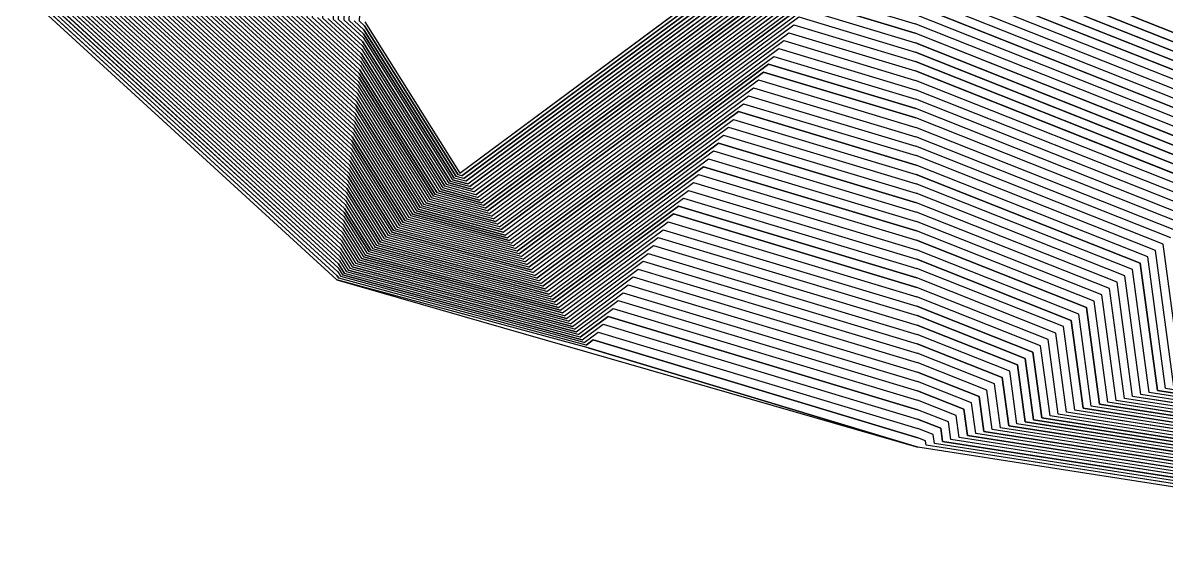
# Model space of a CAD drawing. Extents: x 7084 to 11035, y 13750 to 16729.
# Drawn here: x 7084 to 8404, y 13859 to 14476 of the extents above; entities that cross this region are included whole.
import ezdxf

# ---------------------------------------------------------------- set-up
doc = ezdxf.new("R2010")
doc.units = 0
doc.layers.add('Level 1', color=7, linetype='Continuous')

msp = doc.modelspace()

# ---------------------------------------------------------------- linework, layer by layer
at = {"layer": 'Level 1'}
for p, q in [((7588.4, 14302.3), (8112.7, 14692.1)), ((7590.7, 14299.2), (8106.9, 14682.9)), ((7593, 14296), (8101.1, 14673.8)), ((7595.3, 14292.9), (8095.4, 14664.7)), ((7597.5, 14289.8), (8089.6, 14655.6)), ((7599.8, 14286.7), (8083.8, 14646.5)), ((7602.1, 14283.6), (8078, 14637.4)), ((7604.4, 14280.5), (8072.2, 14628.3)), ((7606.6, 14277.4), (8066.4, 14619.2)), ((7608.9, 14274.3), (8060.6, 14610.1)), ((7611.2, 14271.2), (8054.8, 14601)), ((7613.5, 14268.1), (8049, 14591.9)), ((8603.5, 14388.8), (8113.4, 14583.4)), ((7615.7, 14265), (8043.2, 14582.8)), ((7618, 14261.9), (8037.5, 14573.7)), ((8594.6, 14381.5), (8113.4, 14572.5)), ((7620.3, 14258.8), (8031.7, 14564.6)), ((8585.8, 14374.2), (8113.5, 14561.6)), ((7622.6, 14255.7), (8025.9, 14555.5)), ((7624.8, 14252.6), (8020.1, 14546.4)), ((8577, 14366.8), (8113.6, 14550.7)), ((7627.1, 14249.5), (8014.3, 14537.3)), ((8568.1, 14359.5), (8113.6, 14539.9)), ((7629.4, 14246.3), (8008.5, 14528.2)), ((7631.7, 14243.2), (8002.7, 14519.1)), ((8559.3, 14352.2), (8113.7, 14529)), ((8550.4, 14344.8), (8113.8, 14518.1)), ((7446.4, 14178.9), (7083.9, 14511.3)), ((7446.9, 14183.5), (7090, 14510.8)), ((7447.4, 14188.1), (7096, 14510.3)), ((7447.9, 14192.7), (7102.1, 14509.8)), ((7448.4, 14197.3), (7108.2, 14509.2)), ((7448.9, 14201.9), (7114.3, 14508.7)), ((7449.4, 14206.5), (7120.3, 14508.2)), ((7449.9, 14211), (7126.4, 14507.7)), ((7450.3, 14215.6), (7132.5, 14507.1)), ((7450.8, 14220.2), (7138.5, 14506.6)), ((7451.3, 14224.8), (7144.6, 14506.1)), ((7451.8, 14229.4), (7150.7, 14505.6)), ((7452.3, 14234), (7156.8, 14505)), ((7452.8, 14238.6), (7162.8, 14504.5)), ((7634, 14240.1), (7996.9, 14510)), ((7996.9, 14510), (8114, 14474.7)), ((8541.6, 14337.5), (8113.8, 14507.3)), ((7453.3, 14243.2), (7168.9, 14504)), ((7453.8, 14247.8), (7175, 14503.5)), ((7454.3, 14252.3), (7181, 14502.9)), ((7454.8, 14256.9), (7187.1, 14502.4)), ((7455.3, 14261.5), (7193.2, 14501.9)), ((7455.8, 14266.1), (7199.3, 14501.3)), ((7456.3, 14270.7), (7205.3, 14500.8)), ((7456.8, 14275.3), (7211.4, 14500.3)), ((7457.3, 14279.9), (7217.5, 14499.8)), ((7457.8, 14284.5), (7223.5, 14499.2)), ((7458.3, 14289), (7229.6, 14498.7)), ((7458.8, 14293.6), (7235.7, 14498.2)), ((7459.3, 14298.2), (7241.8, 14497.7)), ((7459.8, 14302.8), (7247.8, 14497.1)), ((7460.3, 14307.4), (7253.9, 14496.6)), ((7460.7, 14312), (7260, 14496.1)), ((7461.2, 14316.6), (7266.1, 14495.6)), ((7461.7, 14321.2), (7272.1, 14495)), ((7462.2, 14325.8), (7278.2, 14494.5)), ((7462.7, 14330.3), (7284.3, 14494)), ((7463.2, 14334.9), (7290.3, 14493.5)), ((7463.7, 14339.5), (7296.4, 14492.9)), ((7464.2, 14344.1), (7302.5, 14492.4)), ((7464.7, 14348.7), (7308.6, 14491.9)), ((7465.2, 14353.3), (7314.6, 14491.4)), ((7636.2, 14237), (7991.1, 14500.9)), ((7638.5, 14233.9), (7985.3, 14491.8)), ((7985.3, 14491.8), (8114.2, 14452.9)), ((7991.1, 14500.9), (8114.1, 14463.8)), ((8532.7, 14330.2), (8113.9, 14496.4)), ((7465.7, 14357.9), (7320.7, 14490.8)), ((7466.2, 14362.5), (7326.8, 14490.3)), ((7466.7, 14367), (7332.8, 14489.8)), ((7467.2, 14371.6), (7338.9, 14489.3)), ((7467.7, 14376.2), (7345, 14488.7)), ((7468.2, 14380.8), (7351.1, 14488.2)), ((7468.7, 14385.4), (7357.1, 14487.7)), ((7469.2, 14390), (7363.2, 14487.2)), ((7469.7, 14394.6), (7369.3, 14486.6)), ((7470.2, 14399.2), (7375.3, 14486.1)), ((7470.7, 14403.8), (7381.4, 14485.6)), ((7471.1, 14408.3), (7387.5, 14485.1)), ((7471.6, 14412.9), (7393.6, 14484.5)), ((7472.1, 14417.5), (7399.6, 14484)), ((7472.6, 14422.1), (7405.7, 14483.5)), ((7473.1, 14426.7), (7411.8, 14482.9)), ((7473.6, 14431.3), (7417.9, 14482.4)), ((7474.1, 14435.9), (7423.9, 14481.9)), ((7474.6, 14440.5), (7430, 14481.4)), ((7475.1, 14445), (7436.1, 14480.8)), ((7475.6, 14449.6), (7442.1, 14480.3)), ((7476.1, 14454.2), (7448.2, 14479.8)), ((7476.6, 14458.8), (7454.3, 14479.3)), ((7477.1, 14463.4), (7460.4, 14478.7)), ((7477.6, 14468), (7466.4, 14478.2)), ((7640.8, 14230.8), (7979.6, 14482.7)), ((7979.6, 14482.7), (8114.2, 14442)), ((8523.9, 14322.8), (8114, 14485.5)), ((7478.1, 14472.6), (7472.5, 14477.7)), ((7477.6, 14468), (7584.1, 14298.5)), ((7478.1, 14472.6), (7586.2, 14300.4)), ((7478.6, 14477.2), (7588.4, 14302.3)), ((7643.1, 14227.7), (7973.8, 14473.6)), ((7973.8, 14473.6), (8114.3, 14431.2)), ((8515, 14315.5), (8114, 14474.7)), ((7476.1, 14454.2), (7577.5, 14292.8)), ((7476.6, 14458.8), (7579.7, 14294.7)), ((7477.1, 14463.4), (7581.9, 14296.6)), ((7645.3, 14224.6), (7968, 14464.5)), ((7647.6, 14221.5), (7962.2, 14455.4)), ((7962.2, 14455.4), (8114.4, 14409.4)), ((7968, 14464.5), (8114.4, 14420.3)), ((8506.2, 14308.2), (8114.1, 14463.8)), ((8497.3, 14300.8), (8114.2, 14452.9)), ((7474.6, 14440.5), (7570.9, 14287.1)), ((7475.1, 14445), (7573.1, 14289)), ((7475.6, 14449.6), (7575.3, 14290.9)), ((7649.9, 14218.4), (7956.4, 14446.3)), ((7956.4, 14446.3), (8114.5, 14398.6)), ((8488.5, 14293.5), (8114.2, 14442)), ((7473.1, 14426.7), (7564.4, 14281.4)), ((7473.6, 14431.3), (7566.6, 14283.3)), ((7474.1, 14435.9), (7568.8, 14285.2)), ((7652.2, 14215.3), (7950.6, 14437.2)), ((7654.4, 14212.2), (7944.8, 14428.1)), ((7944.8, 14428.1), (8114.6, 14376.8)), ((7950.6, 14437.2), (8114.6, 14387.7)), ((8479.7, 14286.2), (8114.3, 14431.2)), ((7471.6, 14412.9), (7557.8, 14275.7)), ((7472.1, 14417.5), (7560, 14277.6)), ((7472.6, 14422.1), (7562.2, 14279.5)), ((7656.7, 14209.1), (7939, 14419)), ((7939, 14419), (8114.7, 14366)), ((8470.8, 14278.8), (8114.4, 14420.3)), ((7470.2, 14399.2), (7551.3, 14270)), ((7470.7, 14403.8), (7553.5, 14271.9)), ((7471.1, 14408.3), (7555.6, 14273.8)), ((7659, 14206), (7933.2, 14409.9)), ((7661.3, 14202.9), (7927.4, 14400.8)), ((7927.4, 14400.8), (8114.8, 14344.2)), ((7933.2, 14409.9), (8114.8, 14355.1)), ((8462, 14271.5), (8114.4, 14409.4)), ((8453.1, 14264.2), (8114.5, 14398.6)), ((7468.7, 14385.4), (7544.7, 14264.3)), ((7469.2, 14390), (7546.9, 14266.2)), ((7469.7, 14394.6), (7549.1, 14268.1)), ((7663.5, 14199.8), (7921.7, 14391.7)), ((7921.7, 14391.7), (8114.9, 14333.4)), ((8444.3, 14256.8), (8114.6, 14387.7)), ((7467.7, 14376.2), (7540.4, 14260.5)), ((7468.2, 14380.8), (7542.5, 14262.4)), ((7665.8, 14196.7), (7915.9, 14382.5)), ((7668.1, 14193.5), (7910.1, 14373.4)), ((7910.1, 14373.4), (8115, 14311.6)), ((7915.9, 14382.5), (8115, 14322.5)), ((8435.4, 14249.5), (8114.6, 14376.8)), ((7466.2, 14362.5), (7533.8, 14254.8)), ((7466.7, 14367), (7536, 14256.7)), ((7467.2, 14371.6), (7538.2, 14258.6)), ((7670.4, 14190.4), (7904.3, 14364.3)), ((7904.3, 14364.3), (8115.1, 14300.7)), ((8426.6, 14242.2), (8114.7, 14366)), ((7464.7, 14348.7), (7527.2, 14249.1)), ((7465.2, 14353.3), (7529.4, 14251)), ((7465.7, 14357.9), (7531.6, 14252.9)), ((7672.6, 14187.3), (7898.5, 14355.2)), ((7674.9, 14184.2), (7892.7, 14346.1)), ((7892.7, 14346.1), (8115.2, 14279)), ((7898.5, 14355.2), (8115.2, 14289.9)), ((8417.7, 14234.8), (8114.8, 14355.1)), ((7463.2, 14334.9), (7520.7, 14243.4)), ((7463.7, 14339.5), (7522.9, 14245.3)), ((7464.2, 14344.1), (7525.1, 14247.2)), ((7677.2, 14181.1), (7886.9, 14337)), ((7886.9, 14337), (8115.3, 14268.1)), ((8408.9, 14227.5), (8114.8, 14344.2)), ((8400.1, 14220.2), (8114.9, 14333.4)), ((7461.7, 14321.2), (7514.1, 14237.7)), ((7462.2, 14325.8), (7516.3, 14239.6)), ((7462.7, 14330.3), (7518.5, 14241.5)), ((7679.5, 14178), (7881.1, 14327.9)), ((7881.1, 14327.9), (8115.4, 14257.3)), ((8391.2, 14212.9), (8115, 14322.5)), ((7460.3, 14307.4), (7507.6, 14232.1)), ((7460.7, 14312), (7509.8, 14234)), ((7461.2, 14316.6), (7511.9, 14235.9)), ((7681.8, 14174.9), (7875.3, 14318.8)), ((7684, 14171.8), (7869.6, 14309.7)), ((7869.6, 14309.7), (8115.5, 14235.5)), ((7875.3, 14318.8), (8115.4, 14246.4)), ((8382.4, 14205.5), (8115, 14311.6)), ((7458.8, 14293.6), (7501, 14226.4)), ((7459.3, 14298.2), (7503.2, 14228.3)), ((7459.8, 14302.8), (7505.4, 14230.2)), ((7597.5, 14289.8), (7579.7, 14294.7)), ((7595.3, 14292.9), (7581.9, 14296.6)), ((7593, 14296), (7584.1, 14298.5)), ((7590.7, 14299.2), (7586.2, 14300.4)), ((7686.3, 14168.7), (7863.8, 14300.6)), ((7863.8, 14300.6), (8115.6, 14224.7)), ((8373.5, 14198.2), (8115.1, 14300.7)), ((7457.3, 14279.9), (7494.5, 14220.7)), ((7457.8, 14284.5), (7496.6, 14222.6)), ((7458.3, 14289), (7498.8, 14224.5)), ((7613.5, 14268.1), (7564.4, 14281.4)), ((7611.2, 14271.2), (7566.6, 14283.3)), ((7608.9, 14274.3), (7568.8, 14285.2)), ((7606.6, 14277.4), (7570.9, 14287.1)), ((7604.4, 14280.5), (7573.1, 14289)), ((7602.1, 14283.6), (7575.3, 14290.9)), ((7599.8, 14286.7), (7577.5, 14292.8)), ((7688.6, 14165.6), (7858, 14291.5)), ((7690.9, 14162.5), (7852.2, 14282.4)), ((7852.2, 14282.4), (8115.7, 14202.9)), ((7858, 14291.5), (8115.6, 14213.8)), ((8364.7, 14190.9), (8115.2, 14289.9)), ((7456.3, 14270.7), (7490.1, 14216.9)), ((7456.8, 14275.3), (7492.3, 14218.8)), ((7629.4, 14246.3), (7549.1, 14268.1)), ((7627.1, 14249.5), (7551.3, 14270)), ((7624.8, 14252.6), (7553.5, 14271.9)), ((7622.6, 14255.7), (7555.6, 14273.8)), ((7620.3, 14258.8), (7557.8, 14275.7)), ((7618, 14261.9), (7560, 14277.6)), ((7615.7, 14265), (7562.2, 14279.5)), ((7693.1, 14159.4), (7846.4, 14273.3)), ((7846.4, 14273.3), (8115.8, 14192)), ((8355.8, 14183.5), (8115.2, 14279)), ((8347, 14176.2), (8115.3, 14268.1)), ((7454.8, 14256.9), (7483.5, 14211.2)), ((7455.3, 14261.5), (7485.7, 14213.1)), ((7455.8, 14266.1), (7487.9, 14215)), ((7645.3, 14224.6), (7533.8, 14254.8)), ((7643.1, 14227.7), (7536, 14256.7)), ((7640.8, 14230.8), (7538.2, 14258.6)), ((7638.5, 14233.9), (7540.4, 14260.5)), ((7636.2, 14237), (7542.5, 14262.4)), ((7634, 14240.1), (7544.7, 14264.3)), ((7631.7, 14243.2), (7546.9, 14266.2)), ((7695.4, 14156.3), (7840.6, 14264.2)), ((7697.7, 14153.2), (7834.8, 14255.1)), ((7834.8, 14255.1), (8115.9, 14170.3)), ((7840.6, 14264.2), (8115.8, 14181.2)), ((8338.1, 14168.9), (8115.4, 14257.3)), ((7453.3, 14243.2), (7477, 14205.5)), ((7453.8, 14247.8), (7479.2, 14207.4)), ((7454.3, 14252.3), (7481.4, 14209.3)), ((7661.3, 14202.9), (7518.5, 14241.5)), ((7659, 14206), (7520.7, 14243.4)), ((7656.7, 14209.1), (7522.9, 14245.3)), ((7654.4, 14212.2), (7525.1, 14247.2)), ((7652.2, 14215.3), (7527.2, 14249.1)), ((7649.9, 14218.4), (7529.4, 14251)), ((7647.6, 14221.5), (7531.6, 14252.9)), ((7700, 14150.1), (7829, 14246)), ((7829, 14246), (8116, 14159.4)), ((8329.3, 14161.5), (8115.4, 14246.4)), ((7451.8, 14229.4), (7470.4, 14199.8)), ((7452.3, 14234), (7472.6, 14201.7)), ((7452.8, 14238.6), (7474.8, 14203.6)), ((7677.2, 14181.1), (7503.2, 14228.3)), ((7674.9, 14184.2), (7505.4, 14230.2)), ((7672.6, 14187.3), (7507.6, 14232.1)), ((7670.4, 14190.4), (7509.8, 14234)), ((7668.1, 14193.5), (7511.9, 14235.9)), ((7665.8, 14196.7), (7514.1, 14237.7)), ((7663.5, 14199.8), (7516.3, 14239.6)), ((7702.2, 14147), (7823.2, 14236.9)), ((7704.5, 14143.8), (7817.4, 14227.8)), ((7817.4, 14227.8), (8116.1, 14137.7)), ((7823.2, 14236.9), (8116, 14148.6)), ((8320.4, 14154.2), (8115.5, 14235.5)), ((7450.3, 14215.6), (7463.9, 14194.1)), ((7450.8, 14220.2), (7466.1, 14196)), ((7451.3, 14224.8), (7468.2, 14197.9)), ((7693.1, 14159.4), (7487.9, 14215)), ((7690.9, 14162.5), (7490.1, 14216.9)), ((7688.6, 14165.6), (7492.3, 14218.8)), ((7686.3, 14168.7), (7494.5, 14220.7)), ((7684, 14171.8), (7496.6, 14222.6)), ((7681.8, 14174.9), (7498.8, 14224.5)), ((7679.5, 14178), (7501, 14226.4)), ((7706.8, 14140.7), (7811.7, 14218.7)), ((7811.7, 14218.7), (8116.2, 14126.8)), ((8311.6, 14146.9), (8115.6, 14224.7)), ((8422.2, 14057.8), (8400.1, 14220.2)), ((7448.9, 14201.9), (7457.3, 14188.4)), ((7449.4, 14206.5), (7459.5, 14190.3)), ((7449.9, 14211), (7461.7, 14192.2)), ((7709.1, 14137.6), (7472.6, 14201.7)), ((7706.8, 14140.7), (7474.8, 14203.6)), ((7704.5, 14143.8), (7477, 14205.5)), ((7702.2, 14147), (7479.2, 14207.4)), ((7700, 14150.1), (7481.4, 14209.3)), ((7697.7, 14153.2), (7483.5, 14211.2)), ((7695.4, 14156.3), (7485.7, 14213.1)), ((7709.1, 14137.6), (7805.9, 14209.6)), ((7805.9, 14209.6), (8116.2, 14116)), ((8302.8, 14139.5), (8115.6, 14213.8)), ((8293.9, 14132.2), (8115.7, 14202.9)), ((8403.1, 14053.3), (8382.4, 14205.5)), ((8412.6, 14055.6), (8391.2, 14212.9)), ((7447.4, 14188.1), (7450.8, 14182.7)), ((7447.9, 14192.7), (7452.9, 14184.6)), ((7448.4, 14197.3), (7455.1, 14186.5)), ((7725, 14115.9), (7457.3, 14188.4)), ((7722.7, 14119), (7459.5, 14190.3)), ((7720.5, 14122.1), (7461.7, 14192.2)), ((7718.2, 14125.2), (7463.9, 14194.1)), ((7715.9, 14128.3), (7466.1, 14196)), ((7713.6, 14131.4), (7468.2, 14197.9)), ((7711.3, 14134.5), (7470.4, 14199.8)), ((7711.3, 14134.5), (7800.1, 14200.5)), ((7713.6, 14131.4), (7794.3, 14191.4)), ((7794.3, 14191.4), (8116.3, 14094.2)), ((7800.1, 14200.5), (8116.3, 14105.1)), ((8285.1, 14124.9), (8115.8, 14192)), ((8384, 14048.8), (8364.7, 14190.9)), ((8393.6, 14051), (8373.5, 14198.2)), ((7736.4, 14100.4), (7446.4, 14178.9)), ((7446.4, 14178.9), (8117, 13985.5)), ((7446.9, 14183.5), (7448.6, 14180.8)), ((7734.1, 14103.5), (7448.6, 14180.8)), ((7731.8, 14106.6), (7450.8, 14182.7)), ((7729.6, 14109.7), (7452.9, 14184.6)), ((7727.3, 14112.8), (7455.1, 14186.5)), ((7715.9, 14128.3), (7788.5, 14182.3)), ((7788.5, 14182.3), (8116.4, 14083.4)), ((8276.2, 14117.5), (8115.8, 14181.2)), ((8365, 14044.3), (8347, 14176.2)), ((8374.5, 14046.5), (8355.8, 14183.5)), ((7718.2, 14125.2), (7782.7, 14173.2)), ((7720.5, 14122.1), (7776.9, 14164.1)), ((7776.9, 14164.1), (8116.5, 14061.6)), ((7782.7, 14173.2), (8116.5, 14072.5)), ((8267.4, 14110.2), (8115.9, 14170.3)), ((8345.9, 14039.7), (8329.3, 14161.5)), ((8355.4, 14042), (8338.1, 14168.9)), ((7722.7, 14119), (7771.1, 14155)), ((7771.1, 14155), (8116.6, 14050.7)), ((8258.5, 14102.9), (8116, 14159.4)), ((8249.7, 14095.5), (8116, 14148.6)), ((8336.3, 14037.5), (8320.4, 14154.2)), ((7725, 14115.9), (7765.3, 14145.9)), ((7727.3, 14112.8), (7759.5, 14136.8)), ((7759.5, 14136.8), (8116.7, 14029)), ((7765.3, 14145.9), (8116.7, 14039.9)), ((8240.8, 14088.2), (8116.1, 14137.7)), ((8317.3, 14033), (8302.8, 14139.5)), ((8326.8, 14035.2), (8311.6, 14146.9)), ((7729.6, 14109.7), (7753.8, 14127.7)), ((7753.8, 14127.7), (8116.8, 14018.1)), ((8232, 14080.9), (8116.2, 14126.8)), ((8298.2, 14028.4), (8285.1, 14124.9)), ((8307.7, 14030.7), (8293.9, 14132.2)), ((7731.8, 14106.6), (7748, 14118.6)), ((7734.1, 14103.5), (7742.2, 14109.5)), ((7742.2, 14109.5), (8116.9, 13996.4)), ((7748, 14118.6), (8116.9, 14007.3)), ((8223.1, 14073.5), (8116.2, 14116)), ((8279.1, 14023.9), (8267.4, 14110.2)), ((8288.7, 14026.2), (8276.2, 14117.5)), ((7736.4, 14100.4), (8117, 13985.5)), ((8117, 13985.5), (7736.4, 14100.4)), ((8214.3, 14066.2), (8116.3, 14105.1)), ((8260.1, 14019.4), (8249.7, 14095.5)), ((8269.6, 14021.7), (8258.5, 14102.9)), ((8205.5, 14058.9), (8116.3, 14094.2)), ((8196.6, 14051.5), (8116.4, 14083.4)), ((8250.5, 14017.1), (8240.8, 14088.2)), ((8187.8, 14044.2), (8116.5, 14072.5)), ((8231.4, 14012.6), (8223.1, 14073.5)), ((8241, 14014.9), (8232, 14080.9)), ((8178.9, 14036.9), (8116.5, 14061.6)), ((8212.4, 14008.1), (8205.5, 14058.9)), ((8221.9, 14010.4), (8214.3, 14066.2)), ((8170.1, 14029.5), (8116.6, 14050.7)), ((8193.3, 14003.6), (8187.8, 14044.2)), ((8202.8, 14005.9), (8196.6, 14051.5)), ((8854.3, 13968.1), (8365, 14044.3)), ((8851.3, 13972.3), (8374.5, 14046.5)), ((8848.3, 13976.5), (8384, 14048.8)), ((8845.3, 13980.7), (8393.6, 14051)), ((8842.3, 13985), (8403.1, 14053.3)), ((8161.2, 14022.2), (8116.7, 14039.9)), ((8174.2, 13999.1), (8170.1, 14029.5)), ((8183.8, 14001.3), (8178.9, 14036.9)), ((8872.4, 13942.8), (8307.7, 14030.7)), ((8869.4, 13947), (8317.3, 14033)), ((8866.4, 13951.3), (8326.8, 14035.2)), ((8863.4, 13955.5), (8336.3, 14037.5)), ((8860.4, 13959.7), (8345.9, 14039.7)), ((8857.3, 13963.9), (8355.4, 14042)), ((8152.4, 14014.9), (8116.7, 14029)), ((8143.5, 14007.5), (8116.8, 14018.1)), ((8164.7, 13996.8), (8161.2, 14022.2)), ((8890.5, 13917.6), (8250.5, 14017.1)), ((8887.5, 13921.8), (8260.1, 14019.4)), ((8884.4, 13926), (8269.6, 14021.7)), ((8881.4, 13930.2), (8279.1, 14023.9)), ((8878.4, 13934.4), (8288.7, 14026.2)), ((8875.4, 13938.6), (8298.2, 14028.4)), ((8134.7, 14000.2), (8116.9, 14007.3)), ((8145.6, 13992.3), (8143.5, 14007.5)), ((8155.2, 13994.6), (8152.4, 14014.9)), ((8908.5, 13892.3), (8193.3, 14003.6)), ((8905.5, 13896.5), (8202.8, 14005.9)), ((8902.5, 13900.7), (8212.4, 14008.1)), ((8899.5, 13904.9), (8221.9, 14010.4)), ((8896.5, 13909.1), (8231.4, 14012.6)), ((8893.5, 13913.4), (8241, 14014.9)), ((8125.9, 13992.9), (8116.9, 13996.4)), ((8126.5, 13987.8), (8125.9, 13992.9)), ((8136.1, 13990), (8134.7, 14000.2)), ((8926.6, 13867), (8136.1, 13990)), ((8923.6, 13871.2), (8145.6, 13992.3)), ((8920.6, 13875.5), (8155.2, 13994.6)), ((8917.6, 13879.7), (8164.7, 13996.8)), ((8914.6, 13883.9), (8174.2, 13999.1)), ((8911.5, 13888.1), (8183.8, 14001.3)), ((8932.6, 13858.6), (8117, 13985.5)), ((8929.6, 13862.8), (8126.5, 13987.8))]:
    msp.add_line(p, q, dxfattribs=at)
for points in [[(8429.5, 16604), (8203.7, 16463.4), (8108.3, 16297.7), (8091.4, 16283.3), (7890.6, 16172.9), (7850.9, 16135.7), (7680.3, 16130.6), (7615, 15708.9), (7598.9, 15645.4), (7588.9, 15615.3), (7533.7, 15319.1), (7531.2, 15289.5), (7503.3, 15259.9), (7478.8, 15231.1), (7378.4, 15000.2), (7364, 14968), (7153.2, 14556.3), (7150.7, 14505.6), (7451.8, 14229.4), (7470.4, 14199.8), (7711.3, 14134.5), (7800.1, 14200.5)], [(8429.5, 16604), (8203.7, 16463.4), (8108.3, 16297.7), (8091.4, 16283.3), (7890.6, 16172.9), (7850.9, 16135.7), (7680.3, 16130.6), (7615, 15708.9), (7598.9, 15645.4), (7588.9, 15615.3), (7533.7, 15319.1), (7531.2, 15289.5), (7503.3, 15259.9), (7478.8, 15231.1), (7378.4, 15000.2), (7364, 14968), (7153.2, 14556.3), (7150.7, 14505.6), (7451.8, 14229.4), (7470.4, 14199.8), (7711.3, 14134.5), (7800.1, 14200.5)], [(8425.9, 16587.8), (8208.4, 16452.4), (8116.6, 16292.8), (8096.6, 16275.8), (7903.3, 16169.5), (7856.3, 16125.5), (7692, 16120.7), (7629.2, 15714.5), (7610.2, 15639.6), (7600.5, 15610.6), (7547.4, 15325.3), (7544.4, 15290.3), (7511.4, 15255.3), (7482.5, 15221.3), (7385.8, 14998.9), (7368.8, 14960.9), (7165.8, 14564.5), (7162.8, 14504.5), (7452.8, 14238.6), (7474.8, 14203.6), (7706.8, 14140.7)], [(8425.9, 16587.8), (8208.4, 16452.4), (8116.6, 16292.8), (8096.6, 16275.8), (7903.3, 16169.5), (7856.3, 16125.5), (7692, 16120.7), (7629.2, 15714.5), (7610.2, 15639.6), (7600.5, 15610.6), (7547.4, 15325.3), (7544.4, 15290.3), (7511.4, 15255.3), (7482.5, 15221.3), (7385.8, 14998.9), (7368.8, 14960.9), (7165.8, 14564.5), (7162.8, 14504.5), (7452.8, 14238.6), (7474.8, 14203.6), (7706.8, 14140.7)], [(8409.7, 16514.8), (8229.9, 16402.9), (8153.9, 16270.9), (8120.1, 16242.2), (7960.3, 16154.2), (7880.8, 16079.8), (7745, 16075.8), (7693, 15739.9), (7660.9, 15613.1), (7652.9, 15589.1), (7608.9, 15353.2), (7603.9, 15294), (7548.1, 15234.8), (7499.1, 15177.3), (7419.1, 14993.4), (7390.4, 14929.1), (7222.5, 14601.3), (7217.5, 14499.8), (7457.3, 14279.9), (7494.5, 14220.7), (7686.3, 14168.7), (7863.8, 14300.6)], [(8409.7, 16514.8), (8229.9, 16402.9), (8153.9, 16270.9), (8120.1, 16242.2), (7960.3, 16154.2), (7880.8, 16079.8), (7745, 16075.8), (7693, 15739.9), (7660.9, 15613.1), (7652.9, 15589.1), (7608.9, 15353.2), (7603.9, 15294), (7548.1, 15234.8), (7499.1, 15177.3), (7419.1, 14993.4), (7390.4, 14929.1), (7222.5, 14601.3), (7217.5, 14499.8), (7457.3, 14279.9), (7494.5, 14220.7), (7686.3, 14168.7), (7863.8, 14300.6)], [(8647.7, 14425.5), (8113, 14637.7), (8083.8, 14646.5), (7599.8, 14286.7), (7577.5, 14292.8), (7476.1, 14454.2), (7448.2, 14479.8), (7462, 14756.6), (7481.6, 14794.7), (7559.9, 14970), (7569.2, 14991.4), (7702.9, 15148.2), (7855, 15309.7), (7868.8, 15471.1), (7873.9, 15498.5), (7874.8, 15501.3), (7962.4, 15847.3), (7968.5, 15886.3), (7984.3, 15886.8), (8200.9, 16089.8)], [(8647.7, 14425.5), (8113, 14637.7), (8083.8, 14646.5), (7599.8, 14286.7), (7577.5, 14292.8), (7476.1, 14454.2), (7448.2, 14479.8), (7462, 14756.6), (7481.6, 14794.7), (7559.9, 14970), (7569.2, 14991.4), (7702.9, 15148.2), (7855, 15309.7), (7868.8, 15471.1), (7873.9, 15498.5), (7874.8, 15501.3), (7962.4, 15847.3), (7968.5, 15886.3), (7984.3, 15886.8), (8200.9, 16089.8)], [(8665.4, 14440.2), (8112.9, 14659.4), (8095.4, 14664.7), (7595.3, 14292.9), (7581.9, 14296.6), (7477.1, 14463.4), (7460.4, 14478.7), (7474.6, 14764.7), (7486.4, 14787.6), (7567.3, 14968.7), (7572.9, 14981.6), (7711, 15143.6), (7868.2, 15310.5), (7882.5, 15477.3), (7885.6, 15493.8), (7886.1, 15495.4), (7976.6, 15852.9)], [(8665.4, 14440.2), (8112.9, 14659.4), (8095.4, 14664.7), (7595.3, 14292.9), (7581.9, 14296.6), (7477.1, 14463.4), (7460.4, 14478.7), (7474.6, 14764.7), (7486.4, 14787.6), (7567.3, 14968.7), (7572.9, 14981.6), (7711, 15143.6), (7868.2, 15310.5), (7882.5, 15477.3), (7885.6, 15493.8), (7886.1, 15495.4), (7976.6, 15852.9)], [(8621.2, 14403.5), (8113.2, 14605.1), (8066.4, 14619.2), (7606.6, 14277.4), (7570.9, 14287.1), (7474.6, 14440.5), (7430, 14481.4), (7443.1, 14744.3), (7474.4, 14805.3), (7548.8, 14971.8), (7563.7, 15006), (7690.7, 15155), (7835.2, 15308.4), (7848.3, 15461.8), (7856.5, 15505.7), (7858, 15510.1), (7941.2, 15838.8)], [(8621.2, 14403.5), (8113.2, 14605.1), (8066.4, 14619.2), (7606.6, 14277.4), (7570.9, 14287.1), (7474.6, 14440.5), (7430, 14481.4), (7443.1, 14744.3), (7474.4, 14805.3), (7548.8, 14971.8), (7563.7, 15006), (7690.7, 15155), (7835.2, 15308.4), (7848.3, 15461.8), (7856.5, 15505.7), (7858, 15510.1), (7941.2, 15838.8)], [(7969.5, 15850.1), (7880.5, 15498.4), (7879.7, 15496.2), (7875.6, 15474.2), (7861.6, 15310.1), (7706.9, 15145.9), (7571.1, 14986.5), (7563.6, 14969.4), (7484, 14791.2), (7468.3, 14760.7), (7454.3, 14479.3), (7476.6, 14458.8), (7579.7, 14294.7), (7597.5, 14289.8), (8089.6, 14655.6), (8113, 14648.6), (8656.6, 14432.8)], [(7969.5, 15850.1), (7880.5, 15498.4), (7879.7, 15496.2), (7875.6, 15474.2), (7861.6, 15310.1), (7706.9, 15145.9), (7571.1, 14986.5), (7563.6, 14969.4), (7484, 14791.2), (7468.3, 14760.7), (7454.3, 14479.3), (7476.6, 14458.8), (7579.7, 14294.7), (7597.5, 14289.8), (8089.6, 14655.6), (8113, 14648.6), (8656.6, 14432.8)], [(8577, 14366.8), (8113.6, 14550.7), (8037.5, 14573.7), (7618, 14261.9), (7560, 14277.6), (7472.1, 14417.5), (7399.6, 14484), (7411.6, 14723.9), (7462.4, 14823), (7530.3, 14974.9), (7554.4, 15030.5), (7670.3, 15166.4), (7802.1, 15306.4), (7814.1, 15446.3), (7827.4, 15517.6), (7829.8, 15524.9), (7905.7, 15824.7)], [(8577, 14366.8), (8113.6, 14550.7), (8037.5, 14573.7), (7618, 14261.9), (7560, 14277.6), (7472.1, 14417.5), (7399.6, 14484), (7411.6, 14723.9), (7462.4, 14823), (7530.3, 14974.9), (7554.4, 15030.5), (7670.3, 15166.4), (7802.1, 15306.4), (7814.1, 15446.3), (7827.4, 15517.6), (7829.8, 15524.9), (7905.7, 15824.7)], [(8585.8, 14374.2), (8113.5, 14561.6), (8043.2, 14582.8), (7615.7, 14265), (7562.2, 14279.5), (7472.6, 14422.1), (7405.7, 14483.5), (7417.9, 14728), (7464.8, 14819.5), (7534, 14974.3), (7556.3, 15025.6), (7674.4, 15164.2), (7808.7, 15306.8), (7820.9, 15449.4), (7833.2, 15515.2), (7835.4, 15521.9), (7912.8, 15827.5)], [(8585.8, 14374.2), (8113.5, 14561.6), (8043.2, 14582.8), (7615.7, 14265), (7562.2, 14279.5), (7472.6, 14422.1), (7405.7, 14483.5), (7417.9, 14728), (7464.8, 14819.5), (7534, 14974.3), (7556.3, 15025.6), (7674.4, 15164.2), (7808.7, 15306.8), (7820.9, 15449.4), (7833.2, 15515.2), (7835.4, 15521.9), (7912.8, 15827.5)], [(7919.9, 15830.3), (7841.1, 15519), (7839, 15512.8), (7827.8, 15452.5), (7815.3, 15307.2), (7678.4, 15161.9), (7558.1, 15020.7), (7537.7, 14973.7), (7467.2, 14815.9), (7424.2, 14732), (7411.8, 14482.9), (7473.1, 14426.7), (7564.4, 14281.4), (7613.5, 14268.1), (8049, 14591.9), (8113.4, 14572.5), (8594.6, 14381.5)], [(7919.9, 15830.3), (7841.1, 15519), (7839, 15512.8), (7827.8, 15452.5), (7815.3, 15307.2), (7678.4, 15161.9), (7558.1, 15020.7), (7537.7, 14973.7), (7467.2, 14815.9), (7424.2, 14732), (7411.8, 14482.9), (7473.1, 14426.7), (7564.4, 14281.4), (7613.5, 14268.1), (8049, 14591.9), (8113.4, 14572.5), (8594.6, 14381.5)], [(7927, 15833.2), (7846.7, 15516), (7844.8, 15510.5), (7834.6, 15455.6), (7821.9, 15307.6), (7682.5, 15159.6), (7560, 15015.8), (7541.4, 14973.1), (7469.6, 14812.4), (7430.5, 14736.1), (7417.9, 14482.4), (7473.6, 14431.3), (7566.6, 14283.3), (7611.2, 14271.2), (8054.8, 14601), (8113.4, 14583.4), (8603.5, 14388.8)], [(7927, 15833.2), (7846.7, 15516), (7844.8, 15510.5), (7834.6, 15455.6), (7821.9, 15307.6), (7682.5, 15159.6), (7560, 15015.8), (7541.4, 14973.1), (7469.6, 14812.4), (7430.5, 14736.1), (7417.9, 14482.4), (7473.6, 14431.3), (7566.6, 14283.3), (7611.2, 14271.2), (8054.8, 14601), (8113.4, 14583.4), (8603.5, 14388.8)], [(8568.1, 14359.5), (8113.6, 14539.9), (8031.7, 14564.6), (7620.3, 14258.8), (7557.8, 14275.7), (7471.6, 14412.9), (7393.6, 14484.5), (7405.3, 14719.8), (7460, 14826.5), (7526.6, 14975.5), (7552.6, 15035.4), (7666.2, 15168.7), (7795.5, 15305.9), (7807.3, 15443.2), (7821.6, 15520), (7824.2, 15527.8), (7898.6, 15821.9)], [(8568.1, 14359.5), (8113.6, 14539.9), (8031.7, 14564.6), (7620.3, 14258.8), (7557.8, 14275.7), (7471.6, 14412.9), (7393.6, 14484.5), (7405.3, 14719.8), (7460, 14826.5), (7526.6, 14975.5), (7552.6, 15035.4), (7666.2, 15168.7), (7795.5, 15305.9), (7807.3, 15443.2), (7821.6, 15520), (7824.2, 15527.8), (7898.6, 15821.9)], [(8506.2, 14308.2), (8114.1, 14463.8), (7991.1, 14500.9), (7636.2, 14237), (7542.5, 14262.4), (7468.2, 14380.8), (7351.1, 14488.2), (7361.2, 14691.2), (7443.2, 14851.3), (7500.6, 14979.8), (7539.7, 15069.7), (7637.7, 15184.7), (7749.2, 15303.1), (7759.4, 15421.5), (7780.9, 15536.7), (7784.8, 15548.4), (7849, 15802.1)], [(8506.2, 14308.2), (8114.1, 14463.8), (7991.1, 14500.9), (7636.2, 14237), (7542.5, 14262.4), (7468.2, 14380.8), (7351.1, 14488.2), (7361.2, 14691.2), (7443.2, 14851.3), (7500.6, 14979.8), (7539.7, 15069.7), (7637.7, 15184.7), (7749.2, 15303.1), (7759.4, 15421.5), (7780.9, 15536.7), (7784.8, 15548.4), (7849, 15802.1)], [(7870.3, 15810.6), (7801.7, 15539.6), (7798.3, 15529.5), (7779.9, 15430.8), (7769.1, 15304.3), (7649.9, 15177.8), (7545.2, 15055), (7511.8, 14978), (7450.4, 14840.7), (7380.1, 14703.4), (7369.3, 14486.6), (7469.7, 14394.6), (7549.1, 14268.1), (7629.4, 14246.3), (8008.5, 14528.2), (8113.9, 14496.4), (8532.7, 14330.2)], [(7870.3, 15810.6), (7801.7, 15539.6), (7798.3, 15529.5), (7779.9, 15430.8), (7769.1, 15304.3), (7649.9, 15177.8), (7545.2, 15055), (7511.8, 14978), (7450.4, 14840.7), (7380.1, 14703.4), (7369.3, 14486.6), (7469.7, 14394.6), (7549.1, 14268.1), (7629.4, 14246.3), (8008.5, 14528.2), (8113.9, 14496.4), (8532.7, 14330.2)], [(7820.6, 15790.8), (7762.2, 15560.1), (7757.6, 15546.2), (7732, 15409.1), (7722.8, 15301.4), (7621.4, 15193.8), (7532.3, 15089.2), (7485.8, 14982.3), (7433.6, 14865.4), (7336, 14674.8), (7326.8, 14490.3), (7466.2, 14362.5), (7533.8, 14254.8), (7645.3, 14224.6), (7968, 14464.5), (8114.4, 14420.3), (8470.8, 14278.8)], [(7820.6, 15790.8), (7762.2, 15560.1), (7757.6, 15546.2), (7732, 15409.1), (7722.8, 15301.4), (7621.4, 15193.8), (7532.3, 15089.2), (7485.8, 14982.3), (7433.6, 14865.4), (7336, 14674.8), (7326.8, 14490.3), (7466.2, 14362.5), (7533.8, 14254.8), (7645.3, 14224.6), (7968, 14464.5), (8114.4, 14420.3), (8470.8, 14278.8)], [(7827.7, 15793.6), (7767.9, 15557.2), (7763.4, 15543.8), (7738.9, 15412.2), (7729.4, 15301.8), (7625.5, 15191.5), (7534.1, 15084.3), (7489.5, 14981.7), (7436, 14861.9), (7342.3, 14678.9), (7332.8, 14489.8), (7466.7, 14367), (7536, 14256.7), (7643.1, 14227.7), (7973.8, 14473.6), (8114.3, 14431.2), (8479.7, 14286.2)], [(7827.7, 15793.6), (7767.9, 15557.2), (7763.4, 15543.8), (7738.9, 15412.2), (7729.4, 15301.8), (7625.5, 15191.5), (7534.1, 15084.3), (7489.5, 14981.7), (7436, 14861.9), (7342.3, 14678.9), (7332.8, 14489.8), (7466.7, 14367), (7536, 14256.7), (7643.1, 14227.7), (7973.8, 14473.6), (8114.3, 14431.2), (8479.7, 14286.2)], [(7834.8, 15796.4), (7773.5, 15554.3), (7769.2, 15541.4), (7745.7, 15415.3), (7736, 15302.2), (7629.6, 15189.2), (7536, 15079.4), (7493.2, 14981.1), (7438.4, 14858.4), (7348.6, 14683), (7338.9, 14489.3), (7467.2, 14371.6), (7538.2, 14258.6), (7640.8, 14230.8), (7979.6, 14482.7), (8114.2, 14442), (8488.5, 14293.5)], [(7834.8, 15796.4), (7773.5, 15554.3), (7769.2, 15541.4), (7745.7, 15415.3), (7736, 15302.2), (7629.6, 15189.2), (7536, 15079.4), (7493.2, 14981.1), (7438.4, 14858.4), (7348.6, 14683), (7338.9, 14489.3), (7467.2, 14371.6), (7538.2, 14258.6), (7640.8, 14230.8), (7979.6, 14482.7), (8114.2, 14442), (8488.5, 14293.5)], [(8929.6, 13862.8), (8126.5, 13987.8), (8125.9, 13992.9), (8116.9, 13996.4), (7742.2, 14109.5), (7734.1, 14103.5), (7448.6, 14180.8), (7446.9, 14183.5), (7090, 14510.8), (7090.2, 14515.4), (7340, 15003.4), (7341.3, 15006.3), (7460.3, 15280.1), (7462.5, 15282.7), (7465.1, 15285.4), (7465.3, 15288.1), (7530.7, 15639.2)], [(8929.6, 13862.8), (8126.5, 13987.8), (8125.9, 13992.9), (8116.9, 13996.4), (7742.2, 14109.5), (7734.1, 14103.5), (7448.6, 14180.8), (7446.9, 14183.5), (7090, 14510.8), (7090.2, 14515.4), (7340, 15003.4), (7341.3, 15006.3), (7460.3, 15280.1), (7462.5, 15282.7), (7465.1, 15285.4), (7465.3, 15288.1), (7530.7, 15639.2)], [(7542.4, 15634.4), (7479, 15294.3), (7478.3, 15286.2), (7470.7, 15278.1), (7464, 15270.3), (7348.8, 15005.1), (7344.8, 14996.3), (7102.8, 14523.6), (7102.1, 14509.8), (7447.9, 14192.7), (7452.9, 14184.6), (7729.6, 14109.7), (7753.8, 14127.7), (8116.8, 14018.1), (8143.5, 14007.5), (8145.6, 13992.3), (8923.6, 13871.2)], [(7542.4, 15634.4), (7479, 15294.3), (7478.3, 15286.2), (7470.7, 15278.1), (7464, 15270.3), (7348.8, 15005.1), (7344.8, 14996.3), (7102.8, 14523.6), (7102.1, 14509.8), (7447.9, 14192.7), (7452.9, 14184.6), (7729.6, 14109.7), (7753.8, 14127.7), (8116.8, 14018.1), (8143.5, 14007.5), (8145.6, 13992.3), (8923.6, 13871.2)], [(7559.8, 15627.2), (7499.5, 15303.6), (7498.1, 15287.4), (7482.9, 15271.3), (7469.5, 15255.6), (7359.9, 15003.2), (7352, 14985.7), (7121.7, 14535.9), (7120.3, 14508.2), (7449.4, 14206.5), (7459.5, 14190.3), (7722.7, 14119), (7771.1, 14155), (8116.6, 14050.7), (8170.1, 14029.5), (8174.2, 13999.1), (8914.6, 13883.9)], [(7559.8, 15627.2), (7499.5, 15303.6), (7498.1, 15287.4), (7482.9, 15271.3), (7469.5, 15255.6), (7359.9, 15003.2), (7352, 14985.7), (7121.7, 14535.9), (7120.3, 14508.2), (7449.4, 14206.5), (7459.5, 14190.3), (7722.7, 14119), (7771.1, 14155), (8116.6, 14050.7), (8170.1, 14029.5), (8174.2, 13999.1), (8914.6, 13883.9)], [(7571.5, 15622.5), (7513.2, 15309.8), (7511.3, 15288.2), (7491.1, 15266.7), (7473.2, 15245.8), (7367.3, 15002), (7356.8, 14978.6), (7134.3, 14544), (7132.5, 14507.1), (7450.3, 14215.6), (7463.9, 14194.1), (7718.2, 14125.2), (7782.7, 14173.2), (8116.5, 14072.5), (8187.8, 14044.2), (8193.3, 14003.6), (8908.5, 13892.3)], [(7571.5, 15622.5), (7513.2, 15309.8), (7511.3, 15288.2), (7491.1, 15266.7), (7473.2, 15245.8), (7367.3, 15002), (7356.8, 14978.6), (7134.3, 14544), (7132.5, 14507.1), (7450.3, 14215.6), (7463.9, 14194.1), (7718.2, 14125.2), (7782.7, 14173.2), (8116.5, 14072.5), (8187.8, 14044.2), (8193.3, 14003.6), (8908.5, 13892.3)], [(7612.2, 15605.8), (7561.1, 15331.5), (7557.6, 15291.1), (7519.6, 15250.8), (7486.2, 15211.6), (7393.2, 14997.7), (7373.6, 14953.9), (7178.4, 14572.6), (7175, 14503.5), (7453.8, 14247.8), (7479.2, 14207.4), (7702.2, 14147), (7823.2, 14236.9), (8116, 14148.6), (8249.7, 14095.5), (8260.1, 14019.4), (8887.5, 13921.8)], [(7612.2, 15605.8), (7561.1, 15331.5), (7557.6, 15291.1), (7519.6, 15250.8), (7486.2, 15211.6), (7393.2, 14997.7), (7373.6, 14953.9), (7178.4, 14572.6), (7175, 14503.5), (7453.8, 14247.8), (7479.2, 14207.4), (7702.2, 14147), (7823.2, 14236.9), (8116, 14148.6), (8249.7, 14095.5), (8260.1, 14019.4), (8887.5, 13921.8)], [(8881.4, 13930.2), (8279.1, 14023.9), (8267.4, 14110.2), (8115.9, 14170.3), (7834.8, 14255.1), (7697.7, 14153.2), (7483.5, 14211.2), (7454.8, 14256.9), (7187.1, 14502.4), (7191, 14580.8), (7378.4, 14946.8), (7400.6, 14996.5), (7489.8, 15201.8), (7527.7, 15246.2), (7570.8, 15291.9), (7574.7, 15337.7), (7623.8, 15601)], [(8881.4, 13930.2), (8279.1, 14023.9), (8267.4, 14110.2), (8115.9, 14170.3), (7834.8, 14255.1), (7697.7, 14153.2), (7483.5, 14211.2), (7454.8, 14256.9), (7187.1, 14502.4), (7191, 14580.8), (7378.4, 14946.8), (7400.6, 14996.5), (7489.8, 15201.8), (7527.7, 15246.2), (7570.8, 15291.9), (7574.7, 15337.7), (7623.8, 15601)], [(8878.4, 13934.4), (8288.7, 14026.2), (8276.2, 14117.5), (8115.8, 14181.2), (7840.6, 14264.2), (7695.4, 14156.3), (7485.7, 14213.1), (7455.3, 14261.5), (7193.2, 14501.9), (7197.3, 14584.9), (7380.8, 14943.3), (7404.3, 14995.8), (7491.7, 15196.9), (7531.8, 15243.9), (7577.4, 15292.4), (7581.6, 15340.8), (7629.6, 15598.6)], [(8878.4, 13934.4), (8288.7, 14026.2), (8276.2, 14117.5), (8115.8, 14181.2), (7840.6, 14264.2), (7695.4, 14156.3), (7485.7, 14213.1), (7455.3, 14261.5), (7193.2, 14501.9), (7197.3, 14584.9), (7380.8, 14943.3), (7404.3, 14995.8), (7491.7, 15196.9), (7531.8, 15243.9), (7577.4, 15292.4), (7581.6, 15340.8), (7629.6, 15598.6)], [(7641.3, 15593.9), (7595.3, 15347), (7590.6, 15293.2), (7539.9, 15239.4), (7495.4, 15187.1), (7411.7, 14994.6), (7385.6, 14936.2), (7209.9, 14593.1), (7205.3, 14500.8), (7456.3, 14270.7), (7490.1, 14216.9), (7690.9, 14162.5), (7852.2, 14282.4), (8115.7, 14202.9), (8293.9, 14132.2), (8307.7, 14030.7), (8872.4, 13942.8)], [(7641.3, 15593.9), (7595.3, 15347), (7590.6, 15293.2), (7539.9, 15239.4), (7495.4, 15187.1), (7411.7, 14994.6), (7385.6, 14936.2), (7209.9, 14593.1), (7205.3, 14500.8), (7456.3, 14270.7), (7490.1, 14216.9), (7690.9, 14162.5), (7852.2, 14282.4), (8115.7, 14202.9), (8293.9, 14132.2), (8307.7, 14030.7), (8872.4, 13942.8)], [(8863.4, 13955.5), (8336.3, 14037.5), (8320.4, 14154.2), (8115.5, 14235.5), (7869.6, 14309.7), (7684, 14171.8), (7496.6, 14222.6), (7457.8, 14284.5), (7223.5, 14499.2), (7228.8, 14605.3), (7392.8, 14925.6), (7422.8, 14992.8), (7500.9, 15172.4), (7552.2, 15232.5), (7610.5, 15294.4), (7615.8, 15356.3), (7658.7, 15586.7)], [(8863.4, 13955.5), (8336.3, 14037.5), (8320.4, 14154.2), (8115.5, 14235.5), (7869.6, 14309.7), (7684, 14171.8), (7496.6, 14222.6), (7457.8, 14284.5), (7223.5, 14499.2), (7228.8, 14605.3), (7392.8, 14925.6), (7422.8, 14992.8), (7500.9, 15172.4), (7552.2, 15232.5), (7610.5, 15294.4), (7615.8, 15356.3), (7658.7, 15586.7)], [(8854.3, 13968.1), (8365, 14044.3), (8347, 14176.2), (8115.3, 14268.1), (7886.9, 14337), (7677.2, 14181.1), (7503.2, 14228.3), (7459.3, 14298.2), (7241.8, 14497.7), (7247.8, 14617.6), (7400, 14915), (7434, 14990.9), (7506.5, 15157.7), (7564.4, 15225.7), (7630.3, 15295.7), (7636.3, 15365.6), (7676.2, 15579.6)], [(8854.3, 13968.1), (8365, 14044.3), (8347, 14176.2), (8115.3, 14268.1), (7886.9, 14337), (7677.2, 14181.1), (7503.2, 14228.3), (7459.3, 14298.2), (7241.8, 14497.7), (7247.8, 14617.6), (7400, 14915), (7434, 14990.9), (7506.5, 15157.7), (7564.4, 15225.7), (7630.3, 15295.7), (7636.3, 15365.6), (7676.2, 15579.6)], [(8426.6, 14242.2), (8114.7, 14366), (7939, 14419), (7656.7, 14209.1), (7522.9, 14245.3), (7463.7, 14339.5), (7296.4, 14492.9), (7304.5, 14654.4), (7421.6, 14883.1), (7467.3, 14985.4), (7523.1, 15113.7), (7601, 15205.2), (7689.8, 15299.4), (7697.8, 15393.5), (7728.5, 15558.1), (7734.1, 15574.9)], [(8426.6, 14242.2), (8114.7, 14366), (7939, 14419), (7656.7, 14209.1), (7522.9, 14245.3), (7463.7, 14339.5), (7296.4, 14492.9), (7304.5, 14654.4), (7421.6, 14883.1), (7467.3, 14985.4), (7523.1, 15113.7), (7601, 15205.2), (7689.8, 15299.4), (7697.8, 15393.5), (7728.5, 15558.1), (7734.1, 15574.9)], [(7693.6, 15572.4), (7656.8, 15374.9), (7650.1, 15296.9), (7576.6, 15218.9), (7512, 15143.1), (7445.1, 14989.1), (7407.2, 14904.3), (7266.7, 14629.9), (7260, 14496.1), (7460.7, 14312), (7509.8, 14234), (7670.4, 14190.4), (7904.3, 14364.3), (8115.1, 14300.7), (8373.5, 14198.2), (8393.6, 14051), (8845.3, 13980.7)], [(7693.6, 15572.4), (7656.8, 15374.9), (7650.1, 15296.9), (7576.6, 15218.9), (7512, 15143.1), (7445.1, 14989.1), (7407.2, 14904.3), (7266.7, 14629.9), (7260, 14496.1), (7460.7, 14312), (7509.8, 14234), (7670.4, 14190.4), (7904.3, 14364.3), (8115.1, 14300.7), (8373.5, 14198.2), (8393.6, 14051), (8845.3, 13980.7)], [(8842.3, 13985), (8403.1, 14053.3), (8382.4, 14205.5), (8115, 14311.6), (7910.1, 14373.4), (7668.1, 14193.5), (7511.9, 14235.9), (7461.2, 14316.6), (7266.1, 14495.6), (7273, 14634), (7409.6, 14900.8), (7448.8, 14988.5), (7513.8, 15138.2), (7580.7, 15216.6), (7656.7, 15297.3), (7663.6, 15378), (7699.4, 15570)], [(8842.3, 13985), (8403.1, 14053.3), (8382.4, 14205.5), (8115, 14311.6), (7910.1, 14373.4), (7668.1, 14193.5), (7511.9, 14235.9), (7461.2, 14316.6), (7266.1, 14495.6), (7273, 14634), (7409.6, 14900.8), (7448.8, 14988.5), (7513.8, 15138.2), (7580.7, 15216.6), (7656.7, 15297.3), (7663.6, 15378), (7699.4, 15570)], [(7742.6, 15302.7), (7633.6, 15186.9), (7537.8, 15074.5), (7496.9, 14980.5), (7440.8, 14854.8), (7354.9, 14687.1), (7345, 14488.7), (7467.7, 14376.2), (7540.4, 14260.5), (7638.5, 14233.9), (7985.3, 14491.8), (8114.2, 14452.9), (8497.3, 14300.8)], [(7742.6, 15302.7), (7633.6, 15186.9), (7537.8, 15074.5), (7496.9, 14980.5), (7440.8, 14854.8), (7354.9, 14687.1), (7345, 14488.7), (7467.7, 14376.2), (7540.4, 14260.5), (7638.5, 14233.9), (7985.3, 14491.8), (8114.2, 14452.9), (8497.3, 14300.8)], [(7515.5, 15253), (7484.3, 15216.4), (7389.5, 14998.3), (7371.2, 14957.4), (7172.1, 14568.6), (7168.9, 14504), (7453.3, 14243.2), (7477, 14205.5), (7704.5, 14143.8), (7817.4, 14227.8), (8116.1, 14137.7), (8240.8, 14088.2), (8250.5, 14017.1), (8890.5, 13917.6)], [(7515.5, 15253), (7484.3, 15216.4), (7389.5, 14998.3), (7371.2, 14957.4), (7172.1, 14568.6), (7168.9, 14504), (7453.3, 14243.2), (7477, 14205.5), (7704.5, 14143.8), (7817.4, 14227.8), (8116.1, 14137.7), (8240.8, 14088.2), (8250.5, 14017.1), (8890.5, 13917.6)], [(7698.8, 15150.5), (7567.4, 14996.3), (7556.2, 14970.6), (7479.2, 14798.2), (7455.7, 14752.5), (7442.1, 14480.3), (7475.6, 14449.6), (7575.3, 14290.9), (7602.1, 14283.6), (8078, 14637.4), (8113.1, 14626.8), (8638.9, 14418.2)], [(7698.8, 15150.5), (7567.4, 14996.3), (7556.2, 14970.6), (7479.2, 14798.2), (7455.7, 14752.5), (7442.1, 14480.3), (7475.6, 14449.6), (7575.3, 14290.9), (7602.1, 14283.6), (8078, 14637.4), (8113.1, 14626.8), (8638.9, 14418.2)], [(8435.4, 14249.5), (8114.6, 14376.8), (7944.8, 14428.1), (7654.4, 14212.2), (7525.1, 14247.2), (7464.2, 14344.1), (7302.5, 14492.4), (7310.8, 14658.5), (7424, 14879.6), (7471, 14984.8)], [(8435.4, 14249.5), (8114.6, 14376.8), (7944.8, 14428.1), (7654.4, 14212.2), (7525.1, 14247.2), (7464.2, 14344.1), (7302.5, 14492.4), (7310.8, 14658.5), (7424, 14879.6), (7471, 14984.8)], [(8683.1, 14454.8), (8112.8, 14681.2), (8106.9, 14682.9), (7590.7, 14299.2), (7586.2, 14300.4), (7478.1, 14472.6), (7472.5, 14477.7), (7487.2, 14772.9), (7491.2, 14780.5), (7574.7, 14967.5)], [(8683.1, 14454.8), (8112.8, 14681.2), (8106.9, 14682.9), (7590.7, 14299.2), (7586.2, 14300.4), (7478.1, 14472.6), (7472.5, 14477.7), (7487.2, 14772.9), (7491.2, 14780.5), (7574.7, 14967.5)], [(7478.6, 14477.2), (7588.4, 14302.3), (8112.7, 14692.1)], [(7478.6, 14477.2), (7588.4, 14302.3), (8112.7, 14692.1)], [(8674.3, 14447.5), (8112.9, 14670.3), (8101.1, 14673.8), (7593, 14296), (7584.1, 14298.5), (7477.6, 14468), (7466.4, 14478.2)], [(8674.3, 14447.5), (8112.9, 14670.3), (8101.1, 14673.8), (7593, 14296), (7584.1, 14298.5), (7477.6, 14468), (7466.4, 14478.2)], [(8920.6, 13875.5), (8155.2, 13994.6), (8152.4, 14014.9), (8116.7, 14029), (7759.5, 14136.8), (7727.3, 14112.8), (7455.1, 14186.5), (7448.4, 14197.3), (7108.2, 14509.2), (7109.1, 14527.7)], [(8920.6, 13875.5), (8155.2, 13994.6), (8152.4, 14014.9), (8116.7, 14029), (7759.5, 14136.8), (7727.3, 14112.8), (7455.1, 14186.5), (7448.4, 14197.3), (7108.2, 14509.2), (7109.1, 14527.7)], [(7863.8, 14300.6), (8115.6, 14224.7), (8311.6, 14146.9), (8326.8, 14035.2), (8866.4, 13951.3)], [(7863.8, 14300.6), (8115.6, 14224.7), (8311.6, 14146.9), (8326.8, 14035.2), (8866.4, 13951.3)], [(7706.8, 14140.7), (7811.7, 14218.7), (8116.2, 14126.8), (8232, 14080.9), (8241, 14014.9), (8893.5, 13913.4)], [(7706.8, 14140.7), (7811.7, 14218.7), (8116.2, 14126.8), (8232, 14080.9), (8241, 14014.9), (8893.5, 13913.4)], [(7800.1, 14200.5), (8116.3, 14105.1), (8214.3, 14066.2), (8221.9, 14010.4), (8899.5, 13904.9)], [(7800.1, 14200.5), (8116.3, 14105.1), (8214.3, 14066.2), (8221.9, 14010.4), (8899.5, 13904.9)]]:
    msp.add_lwpolyline(points, dxfattribs=at)

doc.saveas('drawing.dxf')
